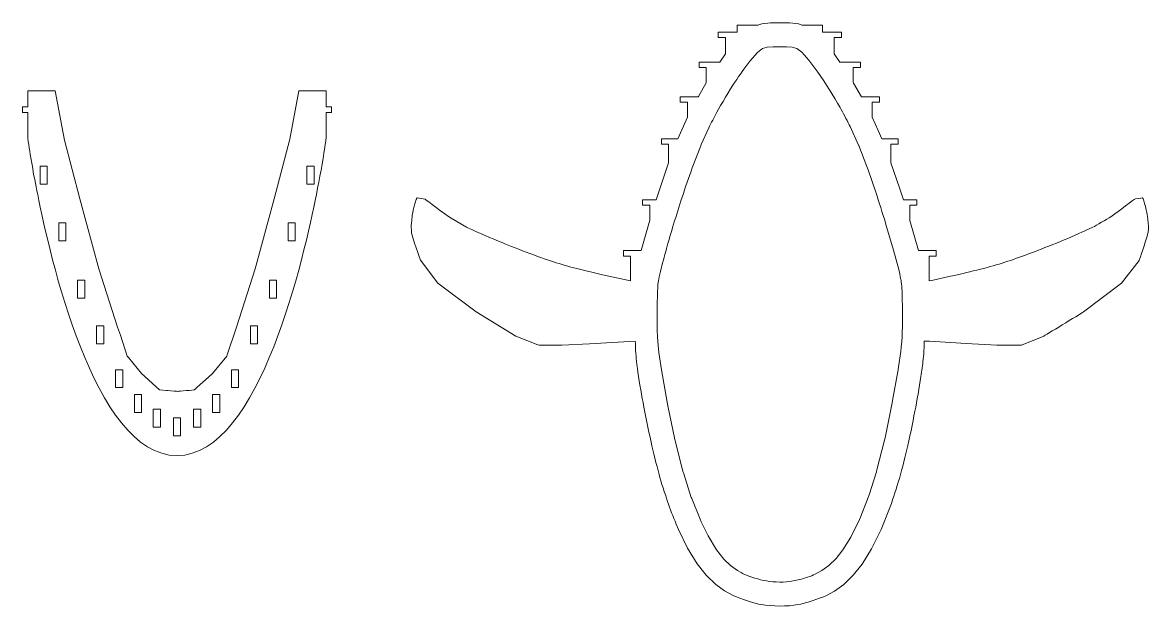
# Model space of a CAD drawing. Header units: millimetres. Extents: x -1642 to 1668, y -582 to 449.
# Drawn here: x -579 to 49, y -582 to -257 of the extents above; entities that cross this region are included whole.
import ezdxf

# ---------------------------------------------------------------- set-up
doc = ezdxf.new("R2010")
doc.units = ezdxf.units.MM
doc.header["$MEASUREMENT"] = 0
doc.layers.add('layer 1', color=7, linetype='Continuous')

msp = doc.modelspace()

# ---------------------------------------------------------------- linework, layer by layer
at = {"layer": 'layer 1', "color": 18, "lineweight": 9}
for points, knots in [([(-202.2916, -298.1565), (-202.2916, -298.1565), (-197.8652, -290.6614), (-197.8652, -290.6614), (-197.8652, -290.6614), (-197.8652, -290.6614), (-197.8652, -282.0325), (-197.8652, -282.0325), (-197.8652, -282.0325), (-197.8652, -282.0325), (-201.8652, -282.0325), (-201.8652, -282.0325), (-201.8652, -282.0325), (-201.8652, -282.0325), (-201.8652, -279.0329), (-201.8652, -279.0329), (-201.8652, -279.0329), (-201.8652, -279.0329), (-190.4088, -279.026), (-190.4088, -279.026), (-190.4088, -279.026), (-190.4088, -279.026), (-187.2497, -274.4746), (-187.2497, -274.4746), (-187.2497, -274.4746), (-187.2497, -274.4746), (-187.2503, -265.326), (-187.2503, -265.326), (-187.2503, -265.326), (-187.2503, -265.326), (-191.2503, -265.326), (-191.2503, -265.326), (-191.2503, -265.326), (-191.2503, -265.326), (-191.2508, -265.3254), (-191.2508, -265.3254), (-191.2508, -265.3254), (-191.2508, -265.3254), (-191.2508, -262.3267), (-191.2508, -262.3267), (-191.2508, -262.3267), (-191.2508, -262.3267), (-180.7176, -262.3257), (-180.7176, -262.3257), (-180.7176, -262.3257), (-180.7176, -262.3257), (-180.7044, -258.4666), (-180.7044, -258.4666), (-180.7044, -258.4666), (-180.7044, -258.4666), (-169.2069, -258.4605), (-169.2069, -258.4605), (-169.2069, -258.4605), (-168.4044, -258.3129), (-167.7006, -257.8222), (-166.886, -257.7279), (-166.886, -257.7279), (-164.5426, -257.4573), (-162.6701, -257.1531), (-160.3431, -257.1324), (-160.3431, -257.1324), (-156.6652, -257.0996), (-150.1955, -257.0275), (-146.4902, -257.8092), (-146.4902, -257.8092), (-145.8718, -257.9912), (-145.0167, -258.4666), (-144.4005, -258.4666), (-144.4005, -258.4666), (-140.9678, -258.4666), (-136.5351, -258.4666), (-133.1024, -258.4666), (-133.1024, -258.4666), (-133.1024, -258.4666), (-133.0897, -262.3254), (-133.0897, -262.3254), (-133.0897, -262.3254), (-133.0897, -262.3254), (-122.5581, -262.3263), (-122.5581, -262.3263), (-122.5581, -262.3263), (-122.5581, -262.3263), (-122.5575, -265.326), (-122.5575, -265.326), (-122.5575, -265.326), (-122.5575, -265.326), (-126.5575, -265.326), (-126.5575, -265.326), (-126.5575, -265.326), (-126.5575, -265.326), (-126.5454, -274.518), (-126.5454, -274.518), (-126.5454, -274.518), (-126.5454, -274.518), (-123.3802, -279.0329), (-123.3802, -279.0329), (-123.3802, -279.0329), (-123.3802, -279.0329), (-111.9419, -279.0331), (-111.9419, -279.0331), (-111.9419, -279.0331), (-111.9419, -279.0331), (-111.942, -282.0325), (-111.942, -282.0325), (-111.942, -282.0325), (-111.942, -282.0325), (-115.942, -282.0325), (-115.942, -282.0325), (-115.942, -282.0325), (-115.942, -283.0723), (-116.0378, -290.2906), (-115.8995, -290.7297), (-115.8995, -290.7297), (-115.8995, -290.7297), (-111.4021, -298.3485), (-111.4021, -298.3485), (-111.4021, -298.3485), (-111.4021, -298.3485), (-101.4059, -298.3485), (-101.4059, -298.3485), (-101.4059, -298.3485), (-101.4059, -298.3485), (-101.406, -301.3485), (-101.406, -301.3485), (-101.406, -301.3485), (-101.406, -301.3485), (-105.406, -301.3485), (-105.406, -301.3485), (-105.406, -301.3485), (-105.406, -301.3485), (-105.406, -309.7321), (-105.406, -309.7321), (-105.406, -309.7321), (-105.406, -309.7321), (-102.0251, -317.155), (-102.0251, -317.155), (-102.0251, -317.155), (-102.0251, -317.155), (-100.0314, -321.8844), (-100.0314, -321.8844), (-100.0314, -321.8844), (-100.0314, -321.8844), (-90.9269, -321.8849), (-90.9269, -321.8849), (-90.9269, -321.8849), (-90.9269, -321.8849), (-90.9269, -324.8844), (-90.9269, -324.8844), (-90.9269, -324.8844), (-90.9269, -324.8844), (-94.9269, -324.8844), (-94.9269, -324.8844), (-94.9269, -324.8844), (-94.9269, -324.8844), (-94.9163, -335.2088), (-94.9163, -335.2088), (-94.9163, -335.2088), (-94.9163, -335.2088), (-90.1256, -349.1604), (-90.1256, -349.1604), (-90.1256, -349.1604), (-90.1256, -349.1604), (-88.0013, -355.8894), (-88.0013, -355.8894), (-88.0013, -355.8894), (-88.0013, -355.8894), (-80.4527, -355.8898), (-80.4527, -355.8898), (-80.4527, -355.8898), (-80.4527, -355.8898), (-80.4527, -358.8898), (-80.4527, -358.8898), (-80.4527, -358.8898), (-80.4527, -358.8898), (-84.4527, -358.8898), (-84.4527, -358.8898), (-84.4527, -358.8898), (-84.4527, -358.8898), (-84.4384, -367.296), (-84.4384, -367.296), (-84.4384, -367.296), (-84.4384, -367.296), (-79.5653, -384.1518), (-79.5653, -384.1518), (-79.5653, -384.1518), (-79.5653, -384.1518), (-69.7074, -384.153), (-69.7074, -384.153), (-69.7074, -384.153), (-69.7074, -384.153), (-69.7075, -387.1518), (-69.7075, -387.1518), (-69.7075, -387.1518), (-69.7075, -387.1518), (-73.7075, -387.1518), (-73.7075, -387.1518), (-73.7075, -387.1518), (-73.7075, -387.1518), (-73.7078, -401.0517), (-73.7078, -401.0517), (-73.7078, -401.0517), (-67.3624, -399.6561), (-61.0017, -398.3218), (-54.6869, -396.7929), (-54.6869, -396.7929), (-49.9562, -395.6476), (-44.1007, -394.3703), (-39.5523, -393.0165), (-39.5523, -393.0165), (-35.29, -391.7478), (-30.7393, -390.5243), (-26.589, -389.0164), (-26.589, -389.0164), (-22.1291, -387.396), (-17.6452, -385.8338), (-13.234, -384.0846), (-13.234, -384.0846), (-7.8983, -381.9688), (-1.5608, -379.601), (3.5847, -377.3184), (3.5847, -377.3184), (3.5847, -377.3184), (17.6072, -371.0953), (17.6072, -371.0953), (17.6072, -371.0953), (19.4544, -370.1538), (25.3846, -366.5854), (27.6542, -365.2715), (27.6542, -365.2715), (28.8441, -364.5826), (38.4009, -357.2259), (40.6237, -355.5899), (40.6237, -355.5899), (40.9479, -355.3513), (44.5692, -354.777), (45.2056, -354.6585), (45.2056, -354.6585), (46.1231, -355.4893), (47.8253, -363.6001), (48.0019, -364.9838), (48.0019, -364.9838), (48.0019, -364.9838), (48.5941, -370.5615), (48.5941, -370.5615), (48.5941, -370.5615), (48.6183, -372.4349), (48.2517, -374.9792), (47.7277, -376.682), (47.7277, -376.682), (47.0828, -378.7778), (43.8114, -388.7425), (43.3613, -389.5738), (43.3613, -389.5738), (43.3613, -389.5738), (33.6404, -402.2474), (33.6404, -402.2474), (33.6404, -402.2474), (33.6404, -402.2474), (12.3566, -418.2907), (12.3566, -418.2907), (12.3566, -418.2907), (10.3609, -419.6442), (-9.7564, -431.741), (-9.7729, -431.7493), (-9.7729, -431.7493), (-9.7729, -431.7493), (-22.1696, -436.7604), (-22.1696, -436.7604), (-22.1696, -436.7604), (-22.999, -436.9277), (-33.6342, -436.9262), (-35.8626, -436.8137), (-35.8626, -436.8137), (-35.8626, -436.8137), (-52.9551, -435.946), (-52.9551, -435.946), (-52.9551, -435.946), (-60.8277, -435.4902), (-68.4539, -434.9022), (-76.381, -434.5241), (-76.381, -434.5241), (-76.4958, -438.9695), (-76.4811, -440.2586), (-76.9651, -444.657), (-76.9651, -444.657), (-77.3347, -448.0156), (-77.6321, -451.0164), (-78.201, -454.3302), (-78.201, -454.3302), (-79.2712, -460.5637), (-80.347, -467.5272), (-81.6011, -473.6482), (-81.6011, -473.6482), (-82.9153, -480.0629), (-84.537, -488.9567), (-86.0941, -495.0369), (-86.0941, -495.0369), (-87.4815, -500.4543), (-89.2433, -508.0792), (-90.8792, -513.1767), (-90.8792, -513.1767), (-92.4645, -518.1164), (-94.1711, -523.9922), (-96.053, -528.7108), (-96.053, -528.7108), (-96.053, -528.7108), (-100.3536, -539.4885), (-100.3536, -539.4885), (-100.3536, -539.4885), (-100.3536, -539.4885), (-105.6944, -550.3304), (-105.6944, -550.3304), (-105.6944, -550.3304), (-105.6944, -550.3304), (-110.9721, -558.7847), (-110.9721, -558.7847), (-110.9721, -558.7847), (-110.9721, -558.7847), (-115.9973, -565.0591), (-115.9973, -565.0591), (-115.9973, -565.0591), (-115.9973, -565.0591), (-121.2232, -570.127), (-121.2232, -570.127), (-121.2232, -570.127), (-121.2232, -570.127), (-126.3249, -573.8657), (-126.3249, -573.8657), (-126.3249, -573.8657), (-126.3249, -573.8657), (-131.3107, -576.5111), (-131.3107, -576.5111), (-131.3107, -576.5111), (-134.8644, -578.1442), (-142.8868, -580.7164), (-146.7974, -581.4095), (-146.7974, -581.4095), (-152.53, -582.4255), (-161.3412, -582.4166), (-167.0791, -581.3946), (-167.0791, -581.3946), (-171.0282, -580.6912), (-178.9113, -578.1649), (-182.6069, -576.4525), (-182.6069, -576.4525), (-182.6069, -576.4525), (-187.65, -573.755), (-187.65, -573.755), (-187.65, -573.755), (-187.65, -573.755), (-192.6357, -570.089), (-192.6357, -570.089), (-192.6357, -570.089), (-192.6357, -570.089), (-197.8696, -564.9846), (-197.8696, -564.9846), (-197.8696, -564.9846), (-197.8696, -564.9846), (-202.9174, -558.6819), (-202.9174, -558.6819), (-202.9174, -558.6819), (-202.9174, -558.6819), (-208.2854, -549.9802), (-208.2854, -549.9802), (-208.2854, -549.9802), (-208.2854, -549.9802), (-213.4379, -539.525), (-213.4379, -539.525), (-213.4379, -539.525), (-213.4379, -539.525), (-214.6493, -536.4919), (-214.6493, -536.4919), (-214.6493, -536.4919), (-216.3219, -532.3022), (-218.1152, -528.1532), (-219.4961, -523.8572), (-219.4961, -523.8572), (-220.9983, -519.184), (-222.9814, -513.498), (-224.1702, -508.8644), (-224.1702, -508.8644), (-225.5941, -503.3146), (-227.5675, -496.2566), (-228.6876, -490.8098), (-228.6876, -490.8098), (-230.1427, -483.7339), (-231.9313, -475.7047), (-233.1381, -468.6871), (-233.1381, -468.6871), (-234.1189, -462.9836), (-235.6265, -455.2999), (-236.259, -449.7684), (-236.259, -449.7684), (-236.9933, -443.3464), (-237.2579, -442.1528), (-237.3998, -435.6384), (-237.3998, -435.6384), (-237.3998, -435.6384), (-237.4263, -434.5241), (-237.4263, -434.5241), (-237.4263, -434.5241), (-246.0141, -434.9687), (-254.5223, -435.6236), (-262.9847, -436.0547), (-262.9847, -436.0547), (-262.9847, -436.0547), (-278.3024, -436.8321), (-278.3024, -436.8321), (-278.3024, -436.8321), (-279.1914, -436.8768), (-291.238, -436.9488), (-291.805, -436.7186), (-291.805, -436.7186), (-291.805, -436.7186), (-303.975, -431.7779), (-303.975, -431.7779), (-303.975, -431.7779), (-303.975, -431.7779), (-326.2381, -418.2347), (-326.2381, -418.2347), (-326.2381, -418.2347), (-326.2381, -418.2347), (-347.4603, -402.2308), (-347.4603, -402.2308), (-347.4603, -402.2308), (-347.4603, -402.2308), (-357.2071, -389.5039), (-357.2071, -389.5039), (-357.2071, -389.5039), (-357.2078, -389.5027), (-361.9708, -376.1741), (-362.1192, -374.313), (-362.1192, -374.313), (-362.3566, -371.3356), (-362.519, -371.4116), (-362.1881, -368.6182), (-362.1881, -368.6182), (-361.838, -365.6624), (-361.7192, -363.5927), (-360.9965, -360.7767), (-360.9965, -360.7767), (-360.7121, -359.6686), (-359.6534, -355.2307), (-359.0129, -354.6586), (-359.0129, -354.6586), (-359.0129, -354.6586), (-354.5568, -355.5013), (-354.5568, -355.5013), (-354.5568, -355.5013), (-354.1555, -355.6784), (-343.3973, -364.1486), (-340.0296, -366.1021), (-340.0296, -366.1021), (-340.0296, -366.1021), (-331.4701, -371.0678), (-331.4701, -371.0678), (-331.4701, -371.0678), (-329.7463, -371.9474), (-317.8779, -377.1615), (-315.3868, -378.2083), (-315.3868, -378.2083), (-315.3868, -378.2083), (-313.2477, -379.0576), (-313.2477, -379.0576), (-313.2477, -379.0576), (-305.6339, -382.079), (-290.9519, -388.0393), (-283.1228, -390.375), (-283.1228, -390.375), (-278.8857, -391.6391), (-274.3709, -393.099), (-270.111, -394.131), (-270.111, -394.131), (-270.111, -394.131), (-255.7374, -397.6122), (-255.7374, -397.6122), (-255.7374, -397.6122), (-255.7374, -397.6122), (-240.0997, -401.0516), (-240.0997, -401.0516), (-240.0997, -401.0516), (-240.0997, -401.0516), (-240.1025, -387.1518), (-240.1025, -387.1518), (-240.1025, -387.1518), (-240.1025, -387.1518), (-244.1025, -387.1518), (-244.1025, -387.1518), (-244.1025, -387.1518), (-244.1025, -387.1518), (-244.1025, -384.1526), (-244.1025, -384.1526), (-244.1025, -384.1526), (-244.1025, -384.1526), (-234.2322, -384.1518), (-234.2322, -384.1518), (-234.2322, -384.1518), (-234.2322, -384.1518), (-229.3545, -367.2201), (-229.3545, -367.2201), (-229.3545, -367.2201), (-229.3545, -367.2201), (-229.3545, -358.8902), (-229.3545, -358.8902), (-229.3545, -358.8902), (-229.3545, -358.8902), (-233.3545, -358.8902), (-233.3545, -358.8902), (-233.3545, -358.8902), (-233.3545, -358.8902), (-233.3556, -355.8902), (-233.3556, -355.8902), (-233.3556, -355.8902), (-233.3556, -355.8902), (-225.806, -355.8894), (-225.806, -355.8894), (-225.806, -355.8894), (-225.806, -355.8894), (-221.9312, -344.063), (-221.9312, -344.063), (-221.9312, -344.063), (-221.9312, -344.063), (-218.8803, -335.16), (-218.8803, -335.16), (-218.8803, -335.16), (-218.8803, -335.16), (-218.8803, -324.8844), (-218.8803, -324.8844), (-218.8803, -324.8844), (-218.8803, -324.8844), (-222.8803, -324.8844), (-222.8803, -324.8844), (-222.8803, -324.8844), (-222.8803, -324.8844), (-222.881, -321.8872), (-222.881, -321.8872), (-222.881, -321.8872), (-222.881, -321.8872), (-213.7758, -321.8843), (-213.7758, -321.8843), (-213.7758, -321.8843), (-213.7758, -321.8843), (-208.4012, -309.7098), (-208.4012, -309.7098), (-208.4012, -309.7098), (-208.4012, -309.7098), (-208.4015, -301.3485), (-208.4015, -301.3485), (-208.4015, -301.3485), (-208.4015, -301.3485), (-212.4015, -301.3485), (-212.4015, -301.3485), (-212.4015, -301.3485), (-212.4015, -301.3485), (-212.4016, -298.3497), (-212.4016, -298.3497), (-212.4016, -298.3497), (-212.4016, -298.3497), (-202.4109, -298.3485), (-202.4109, -298.3485), (-202.4109, -298.3485), (-202.4109, -298.3485), (-202.2916, -298.1565), (-202.2916, -298.1565)], [0, 0, 0, 0, 0.00704225, 0.00704225, 0.00704225, 0.00704225, 0.01408451, 0.01408451, 0.01408451, 0.01408451, 0.02112676, 0.02112676, 0.02112676, 0.02112676, 0.02816901, 0.02816901, 0.02816901, 0.02816901, 0.03521127, 0.03521127, 0.03521127, 0.03521127, 0.04225352, 0.04225352, 0.04225352, 0.04225352, 0.04929577, 0.04929577, 0.04929577, 0.04929577, 0.05633803, 0.05633803, 0.05633803, 0.05633803, 0.06338028, 0.06338028, 0.06338028, 0.06338028, 0.07042254, 0.07042254, 0.07042254, 0.07042254, 0.07746479, 0.07746479, 0.07746479, 0.07746479, 0.08450704, 0.08450704, 0.08450704, 0.08450704, 0.0915493, 0.0915493, 0.0915493, 0.0915493, 0.09859155, 0.09859155, 0.09859155, 0.09859155, 0.1056338, 0.1056338, 0.1056338, 0.1056338, 0.11267606, 0.11267606, 0.11267606, 0.11267606, 0.11971831, 0.11971831, 0.11971831, 0.11971831, 0.12676056, 0.12676056, 0.12676056, 0.12676056, 0.13380282, 0.13380282, 0.13380282, 0.13380282, 0.14084507, 0.14084507, 0.14084507, 0.14084507, 0.14788732, 0.14788732, 0.14788732, 0.14788732, 0.15492958, 0.15492958, 0.15492958, 0.15492958, 0.16197183, 0.16197183, 0.16197183, 0.16197183, 0.16901408, 0.16901408, 0.16901408, 0.16901408, 0.17605634, 0.17605634, 0.17605634, 0.17605634, 0.18309859, 0.18309859, 0.18309859, 0.18309859, 0.19014085, 0.19014085, 0.19014085, 0.19014085, 0.1971831, 0.1971831, 0.1971831, 0.1971831, 0.20422535, 0.20422535, 0.20422535, 0.20422535, 0.21126761, 0.21126761, 0.21126761, 0.21126761, 0.21830986, 0.21830986, 0.21830986, 0.21830986, 0.22535211, 0.22535211, 0.22535211, 0.22535211, 0.23239437, 0.23239437, 0.23239437, 0.23239437, 0.23943662, 0.23943662, 0.23943662, 0.23943662, 0.24647887, 0.24647887, 0.24647887, 0.24647887, 0.25352113, 0.25352113, 0.25352113, 0.25352113, 0.26056338, 0.26056338, 0.26056338, 0.26056338, 0.26760563, 0.26760563, 0.26760563, 0.26760563, 0.27464789, 0.27464789, 0.27464789, 0.27464789, 0.28169014, 0.28169014, 0.28169014, 0.28169014, 0.28873239, 0.28873239, 0.28873239, 0.28873239, 0.29577465, 0.29577465, 0.29577465, 0.29577465, 0.3028169, 0.3028169, 0.3028169, 0.3028169, 0.30985915, 0.30985915, 0.30985915, 0.30985915, 0.31690141, 0.31690141, 0.31690141, 0.31690141, 0.32394366, 0.32394366, 0.32394366, 0.32394366, 0.33098592, 0.33098592, 0.33098592, 0.33098592, 0.33802817, 0.33802817, 0.33802817, 0.33802817, 0.34507042, 0.34507042, 0.34507042, 0.34507042, 0.35211268, 0.35211268, 0.35211268, 0.35211268, 0.35915493, 0.35915493, 0.35915493, 0.35915493, 0.36619718, 0.36619718, 0.36619718, 0.36619718, 0.37323944, 0.37323944, 0.37323944, 0.37323944, 0.38028169, 0.38028169, 0.38028169, 0.38028169, 0.38732394, 0.38732394, 0.38732394, 0.38732394, 0.3943662, 0.3943662, 0.3943662, 0.3943662, 0.40140845, 0.40140845, 0.40140845, 0.40140845, 0.4084507, 0.4084507, 0.4084507, 0.4084507, 0.41549296, 0.41549296, 0.41549296, 0.41549296, 0.42253521, 0.42253521, 0.42253521, 0.42253521, 0.42957746, 0.42957746, 0.42957746, 0.42957746, 0.43661972, 0.43661972, 0.43661972, 0.43661972, 0.44366197, 0.44366197, 0.44366197, 0.44366197, 0.45070423, 0.45070423, 0.45070423, 0.45070423, 0.45774648, 0.45774648, 0.45774648, 0.45774648, 0.46478873, 0.46478873, 0.46478873, 0.46478873, 0.47183099, 0.47183099, 0.47183099, 0.47183099, 0.47887324, 0.47887324, 0.47887324, 0.47887324, 0.48591549, 0.48591549, 0.48591549, 0.48591549, 0.49295775, 0.49295775, 0.49295775, 0.49295775, 0.5, 0.5, 0.5, 0.5, 0.50704225, 0.50704225, 0.50704225, 0.50704225, 0.51408451, 0.51408451, 0.51408451, 0.51408451, 0.52112676, 0.52112676, 0.52112676, 0.52112676, 0.52816901, 0.52816901, 0.52816901, 0.52816901, 0.53521127, 0.53521127, 0.53521127, 0.53521127, 0.54225352, 0.54225352, 0.54225352, 0.54225352, 0.54929577, 0.54929577, 0.54929577, 0.54929577, 0.55633803, 0.55633803, 0.55633803, 0.55633803, 0.56338028, 0.56338028, 0.56338028, 0.56338028, 0.57042254, 0.57042254, 0.57042254, 0.57042254, 0.57746479, 0.57746479, 0.57746479, 0.57746479, 0.58450704, 0.58450704, 0.58450704, 0.58450704, 0.5915493, 0.5915493, 0.5915493, 0.5915493, 0.59859155, 0.59859155, 0.59859155, 0.59859155, 0.6056338, 0.6056338, 0.6056338, 0.6056338, 0.61267606, 0.61267606, 0.61267606, 0.61267606, 0.61971831, 0.61971831, 0.61971831, 0.61971831, 0.62676056, 0.62676056, 0.62676056, 0.62676056, 0.63380282, 0.63380282, 0.63380282, 0.63380282, 0.64084507, 0.64084507, 0.64084507, 0.64084507, 0.64788732, 0.64788732, 0.64788732, 0.64788732, 0.65492958, 0.65492958, 0.65492958, 0.65492958, 0.66197183, 0.66197183, 0.66197183, 0.66197183, 0.66901408, 0.66901408, 0.66901408, 0.66901408, 0.67605634, 0.67605634, 0.67605634, 0.67605634, 0.68309859, 0.68309859, 0.68309859, 0.68309859, 0.69014085, 0.69014085, 0.69014085, 0.69014085, 0.6971831, 0.6971831, 0.6971831, 0.6971831, 0.70422535, 0.70422535, 0.70422535, 0.70422535, 0.71126761, 0.71126761, 0.71126761, 0.71126761, 0.71830986, 0.71830986, 0.71830986, 0.71830986, 0.72535211, 0.72535211, 0.72535211, 0.72535211, 0.73239437, 0.73239437, 0.73239437, 0.73239437, 0.73943662, 0.73943662, 0.73943662, 0.73943662, 0.74647887, 0.74647887, 0.74647887, 0.74647887, 0.75352113, 0.75352113, 0.75352113, 0.75352113, 0.76056338, 0.76056338, 0.76056338, 0.76056338, 0.76760563, 0.76760563, 0.76760563, 0.76760563, 0.77464789, 0.77464789, 0.77464789, 0.77464789, 0.78169014, 0.78169014, 0.78169014, 0.78169014, 0.78873239, 0.78873239, 0.78873239, 0.78873239, 0.79577465, 0.79577465, 0.79577465, 0.79577465, 0.8028169, 0.8028169, 0.8028169, 0.8028169, 0.80985915, 0.80985915, 0.80985915, 0.80985915, 0.81690141, 0.81690141, 0.81690141, 0.81690141, 0.82394366, 0.82394366, 0.82394366, 0.82394366, 0.83098592, 0.83098592, 0.83098592, 0.83098592, 0.83802817, 0.83802817, 0.83802817, 0.83802817, 0.84507042, 0.84507042, 0.84507042, 0.84507042, 0.85211268, 0.85211268, 0.85211268, 0.85211268, 0.85915493, 0.85915493, 0.85915493, 0.85915493, 0.86619718, 0.86619718, 0.86619718, 0.86619718, 0.87323944, 0.87323944, 0.87323944, 0.87323944, 0.88028169, 0.88028169, 0.88028169, 0.88028169, 0.88732394, 0.88732394, 0.88732394, 0.88732394, 0.8943662, 0.8943662, 0.8943662, 0.8943662, 0.90140845, 0.90140845, 0.90140845, 0.90140845, 0.9084507, 0.9084507, 0.9084507, 0.9084507, 0.91549296, 0.91549296, 0.91549296, 0.91549296, 0.92253521, 0.92253521, 0.92253521, 0.92253521, 0.92957746, 0.92957746, 0.92957746, 0.92957746, 0.93661972, 0.93661972, 0.93661972, 0.93661972, 0.94366197, 0.94366197, 0.94366197, 0.94366197, 0.95070423, 0.95070423, 0.95070423, 0.95070423, 0.95774648, 0.95774648, 0.95774648, 0.95774648, 0.96478873, 0.96478873, 0.96478873, 0.96478873, 0.97183099, 0.97183099, 0.97183099, 0.97183099, 0.97887324, 0.97887324, 0.97887324, 0.97887324, 0.98591549, 0.98591549, 0.98591549, 0.98591549, 1, 1, 1, 1]), ([(-88.9249, -404.0601), (-89.3855, -399.7479), (-89.0822, -401.5899), (-90.0769, -397.0824), (-90.0769, -397.0824), (-90.0769, -397.0824), (-90.6288, -394.6319), (-90.6288, -394.6319), (-90.6288, -394.6319), (-90.6288, -394.6319), (-93.5207, -383.8539), (-93.5207, -383.8539), (-93.5207, -383.8539), (-93.5207, -383.8539), (-97.7028, -369.5296), (-97.7028, -369.5296), (-97.7028, -369.5296), (-97.7028, -369.5296), (-97.9506, -368.7356), (-97.9506, -368.7356), (-97.9506, -368.7356), (-99.6962, -363.1707), (-101.5278, -357.0973), (-103.3979, -351.6202), (-103.3979, -351.6202), (-103.3979, -351.6202), (-107.659, -339.1925), (-107.659, -339.1925), (-107.659, -339.1925), (-107.659, -339.1925), (-108.3481, -337.2928), (-108.3481, -337.2928), (-108.3481, -337.2928), (-108.3481, -337.2928), (-112.928, -325.5185), (-112.928, -325.5185), (-112.928, -325.5185), (-112.928, -325.5185), (-113.01, -325.3208), (-113.01, -325.3208), (-113.01, -325.3208), (-113.01, -325.3208), (-117.679, -314.9597), (-117.679, -314.9597), (-117.679, -314.9597), (-117.679, -314.9597), (-118.1619, -314.0208), (-118.1619, -314.0208), (-118.1619, -314.0208), (-119.7417, -310.9875), (-121.5917, -307.3609), (-123.3003, -304.4328), (-123.3003, -304.4328), (-127.2269, -297.7037), (-131.2097, -291.1114), (-135.6434, -284.7009), (-135.6434, -284.7009), (-135.6434, -284.7009), (-140.6368, -278.0034), (-140.6368, -278.0034), (-140.6368, -278.0034), (-140.6368, -278.0034), (-144.5868, -273.5813), (-144.5868, -273.5813), (-144.5868, -273.5813), (-144.5868, -273.5813), (-147.3474, -271.5059), (-147.3474, -271.5059), (-147.3474, -271.5059), (-147.3474, -271.5059), (-150.0444, -270.7535), (-150.0444, -270.7535), (-150.0444, -270.7535), (-150.0444, -270.7535), (-153.2253, -270.4992), (-153.2253, -270.4992), (-153.2253, -270.4992), (-153.2253, -270.4992), (-160.5711, -270.4985), (-160.5711, -270.4985), (-160.5711, -270.4985), (-160.5711, -270.4985), (-163.8908, -270.7648), (-163.8908, -270.7648), (-163.8908, -270.7648), (-163.8908, -270.7648), (-166.4964, -271.522), (-166.4964, -271.522), (-166.4964, -271.522), (-166.4964, -271.522), (-169.3541, -273.7154), (-169.3541, -273.7154), (-169.3541, -273.7154), (-169.3541, -273.7154), (-173.5662, -278.526), (-173.5662, -278.526), (-173.5662, -278.526), (-176.8572, -282.7975), (-179.0133, -285.7917), (-181.9533, -290.3313), (-181.9533, -290.3313), (-184.473, -294.222), (-189.8855, -303.1086), (-191.9694, -307.0505), (-191.9694, -307.0505), (-193.3091, -309.5845), (-195.343, -313.2415), (-196.4758, -315.7312), (-196.4758, -315.7312), (-196.4758, -315.7312), (-200.6618, -325.0205), (-200.6618, -325.0205), (-200.6618, -325.0205), (-200.6618, -325.0205), (-200.989, -325.8008), (-200.989, -325.8008), (-200.989, -325.8008), (-200.989, -325.8008), (-205.7355, -338.0033), (-205.7355, -338.0033), (-205.7355, -338.0033), (-205.7355, -338.0033), (-206.354, -339.7929), (-206.354, -339.7929), (-206.354, -339.7929), (-208.2639, -345.3408), (-210.2205, -350.8752), (-211.9896, -356.4699), (-211.9896, -356.4699), (-213.5271, -361.3322), (-215.1995, -366.4366), (-216.6234, -371.3071), (-216.6234, -371.3071), (-217.8818, -375.6113), (-219.3478, -380.3829), (-220.5018, -384.6565), (-220.5018, -384.6565), (-221.6375, -388.8624), (-222.8347, -393.0551), (-223.7801, -397.3083), (-223.7801, -397.3083), (-224.7343, -401.6011), (-224.8084, -401.9134), (-225.039, -406.7966), (-225.039, -406.7966), (-225.3497, -413.3773), (-225.4767, -428.4063), (-224.8939, -434.7734), (-224.8939, -434.7734), (-224.8939, -434.7734), (-224.2705, -440.8514), (-224.2705, -440.8514), (-224.2705, -440.8514), (-224.2705, -440.8514), (-222.8168, -450.5559), (-222.8168, -450.5559), (-222.8168, -450.5559), (-222.8168, -450.5559), (-219.6278, -468.5124), (-219.6278, -468.5124), (-219.6278, -468.5124), (-219.6278, -468.5124), (-219.218, -470.5668), (-219.218, -470.5668), (-219.218, -470.5668), (-219.218, -470.5668), (-215.3626, -489.4674), (-215.3626, -489.4674), (-215.3626, -489.4674), (-215.3626, -489.4674), (-215.2142, -490.083), (-215.2142, -490.083), (-215.2142, -490.083), (-215.2142, -490.083), (-210.8971, -506.9864), (-210.8971, -506.9864), (-210.8971, -506.9864), (-210.8971, -506.9864), (-210.3864, -508.6033), (-210.3864, -508.6033), (-210.3864, -508.6033), (-210.3864, -508.6033), (-206.2121, -521.6497), (-206.2121, -521.6497), (-206.2121, -521.6497), (-206.2121, -521.6497), (-205.9656, -522.2779), (-205.9656, -522.2779), (-205.9656, -522.2779), (-205.9656, -522.2779), (-201.3484, -533.8453), (-201.3484, -533.8453), (-201.3484, -533.8453), (-201.3484, -533.8453), (-200.7013, -535.1849), (-200.7013, -535.1849), (-200.7013, -535.1849), (-200.7013, -535.1849), (-196.825, -543.0758), (-196.825, -543.0758), (-196.825, -543.0758), (-196.825, -543.0758), (-192.1554, -550.7911), (-192.1554, -550.7911), (-192.1554, -550.7911), (-192.1554, -550.7911), (-188.0062, -556.0114), (-188.0062, -556.0114), (-188.0062, -556.0114), (-188.0062, -556.0114), (-184.4243, -559.547), (-184.4243, -559.547), (-184.4243, -559.547), (-184.4243, -559.547), (-180.4954, -562.4368), (-180.4954, -562.4368), (-180.4954, -562.4368), (-180.4954, -562.4368), (-178.5112, -563.4864), (-178.5112, -563.4864), (-178.5112, -563.4864), (-176.4293, -564.5876), (-176.3807, -564.6561), (-174.2195, -565.4523), (-174.2195, -565.4523), (-169.5332, -567.1788), (-165.8082, -568.1972), (-160.7219, -568.6578), (-160.7219, -568.6578), (-155.7039, -569.1122), (-150.681, -568.6416), (-145.7938, -567.4382), (-145.7938, -567.4382), (-143.6253, -566.9042), (-139.1102, -565.3923), (-137.2168, -564.501), (-137.2168, -564.501), (-137.2168, -564.501), (-133.375, -562.4702), (-133.375, -562.4702), (-133.375, -562.4702), (-133.375, -562.4702), (-129.508, -559.6705), (-129.508, -559.6705), (-129.508, -559.6705), (-129.508, -559.6705), (-125.4631, -555.6084), (-125.4631, -555.6084), (-125.4631, -555.6084), (-125.4631, -555.6084), (-121.7186, -550.8835), (-121.7186, -550.8835), (-121.7186, -550.8835), (-121.7186, -550.8835), (-117.3752, -543.8453), (-117.3752, -543.8453), (-117.3752, -543.8453), (-117.3752, -543.8453), (-112.3728, -533.6298), (-112.3728, -533.6298), (-112.3728, -533.6298), (-112.3728, -533.6298), (-107.6319, -521.7526), (-107.6319, -521.7526), (-107.6319, -521.7526), (-107.6319, -521.7526), (-107.1191, -520.162), (-107.1191, -520.162), (-107.1191, -520.162), (-107.1191, -520.162), (-103.0236, -507.3619), (-103.0236, -507.3619), (-103.0236, -507.3619), (-103.0236, -507.3619), (-102.7192, -506.2387), (-102.7192, -506.2387), (-102.7192, -506.2387), (-102.7192, -506.2387), (-98.5146, -489.7762), (-98.5146, -489.7762), (-98.5146, -489.7762), (-98.5146, -489.7762), (-98.2273, -488.4022), (-98.2273, -488.4022), (-98.2273, -488.4022), (-98.2273, -488.4022), (-94.2649, -468.9765), (-94.2649, -468.9765), (-94.2649, -468.9765), (-94.2649, -468.9765), (-94.0121, -467.5702), (-94.0121, -467.5702), (-94.0121, -467.5702), (-94.0121, -467.5702), (-90.9812, -450.5037), (-90.9812, -450.5037), (-90.9812, -450.5037), (-90.9812, -450.5037), (-90.75, -448.962), (-90.75, -448.962), (-90.75, -448.962), (-90.75, -448.962), (-89.458, -440.3257), (-89.458, -440.3257), (-89.458, -440.3257), (-88.5982, -433.4332), (-88.458, -425.2676), (-88.5235, -418.3403), (-88.5235, -418.3403), (-88.5235, -418.3403), (-88.6992, -407.9795), (-88.6992, -407.9795), (-88.6992, -407.9795), (-88.6992, -407.9795), (-88.9249, -404.0601), (-88.9249, -404.0601)], [0, 0, 0, 0, 0.0125, 0.0125, 0.0125, 0.0125, 0.025, 0.025, 0.025, 0.025, 0.0375, 0.0375, 0.0375, 0.0375, 0.05, 0.05, 0.05, 0.05, 0.0625, 0.0625, 0.0625, 0.0625, 0.075, 0.075, 0.075, 0.075, 0.0875, 0.0875, 0.0875, 0.0875, 0.1, 0.1, 0.1, 0.1, 0.1125, 0.1125, 0.1125, 0.1125, 0.125, 0.125, 0.125, 0.125, 0.1375, 0.1375, 0.1375, 0.1375, 0.15, 0.15, 0.15, 0.15, 0.1625, 0.1625, 0.1625, 0.1625, 0.175, 0.175, 0.175, 0.175, 0.1875, 0.1875, 0.1875, 0.1875, 0.2, 0.2, 0.2, 0.2, 0.2125, 0.2125, 0.2125, 0.2125, 0.225, 0.225, 0.225, 0.225, 0.2375, 0.2375, 0.2375, 0.2375, 0.25, 0.25, 0.25, 0.25, 0.2625, 0.2625, 0.2625, 0.2625, 0.275, 0.275, 0.275, 0.275, 0.2875, 0.2875, 0.2875, 0.2875, 0.3, 0.3, 0.3, 0.3, 0.3125, 0.3125, 0.3125, 0.3125, 0.325, 0.325, 0.325, 0.325, 0.3375, 0.3375, 0.3375, 0.3375, 0.35, 0.35, 0.35, 0.35, 0.3625, 0.3625, 0.3625, 0.3625, 0.375, 0.375, 0.375, 0.375, 0.3875, 0.3875, 0.3875, 0.3875, 0.4, 0.4, 0.4, 0.4, 0.4125, 0.4125, 0.4125, 0.4125, 0.425, 0.425, 0.425, 0.425, 0.4375, 0.4375, 0.4375, 0.4375, 0.45, 0.45, 0.45, 0.45, 0.4625, 0.4625, 0.4625, 0.4625, 0.475, 0.475, 0.475, 0.475, 0.4875, 0.4875, 0.4875, 0.4875, 0.5, 0.5, 0.5, 0.5, 0.5125, 0.5125, 0.5125, 0.5125, 0.525, 0.525, 0.525, 0.525, 0.5375, 0.5375, 0.5375, 0.5375, 0.55, 0.55, 0.55, 0.55, 0.5625, 0.5625, 0.5625, 0.5625, 0.575, 0.575, 0.575, 0.575, 0.5875, 0.5875, 0.5875, 0.5875, 0.6, 0.6, 0.6, 0.6, 0.6125, 0.6125, 0.6125, 0.6125, 0.625, 0.625, 0.625, 0.625, 0.6375, 0.6375, 0.6375, 0.6375, 0.65, 0.65, 0.65, 0.65, 0.6625, 0.6625, 0.6625, 0.6625, 0.675, 0.675, 0.675, 0.675, 0.6875, 0.6875, 0.6875, 0.6875, 0.7, 0.7, 0.7, 0.7, 0.7125, 0.7125, 0.7125, 0.7125, 0.725, 0.725, 0.725, 0.725, 0.7375, 0.7375, 0.7375, 0.7375, 0.75, 0.75, 0.75, 0.75, 0.7625, 0.7625, 0.7625, 0.7625, 0.775, 0.775, 0.775, 0.775, 0.7875, 0.7875, 0.7875, 0.7875, 0.8, 0.8, 0.8, 0.8, 0.8125, 0.8125, 0.8125, 0.8125, 0.825, 0.825, 0.825, 0.825, 0.8375, 0.8375, 0.8375, 0.8375, 0.85, 0.85, 0.85, 0.85, 0.8625, 0.8625, 0.8625, 0.8625, 0.875, 0.875, 0.875, 0.875, 0.8875, 0.8875, 0.8875, 0.8875, 0.9, 0.9, 0.9, 0.9, 0.9125, 0.9125, 0.9125, 0.9125, 0.925, 0.925, 0.925, 0.925, 0.9375, 0.9375, 0.9375, 0.9375, 0.95, 0.95, 0.95, 0.95, 0.9625, 0.9625, 0.9625, 0.9625, 0.975, 0.975, 0.975, 0.975, 1, 1, 1, 1]), ([(-406.7299, -304.0818), (-406.7299, -304.0818), (-409.755, -304.0815), (-409.755, -304.0815), (-409.755, -304.0815), (-409.755, -304.0815), (-409.7681, -295.081), (-409.7681, -295.081), (-409.7681, -295.081), (-409.7681, -295.081), (-424.9265, -295.0765), (-424.9265, -295.0765), (-424.9265, -295.0765), (-424.9265, -295.0765), (-429.9283, -322.0454), (-429.9283, -322.0454), (-429.9283, -322.0454), (-429.9283, -322.0454), (-438.6828, -355.2849), (-438.6828, -355.2849), (-438.6828, -355.2849), (-438.6828, -355.2849), (-449.3613, -394.1939), (-449.3613, -394.1939), (-449.3613, -394.1939), (-449.3613, -394.1939), (-459.7348, -426.7382), (-459.7348, -426.7382), (-459.7348, -426.7382), (-459.7348, -426.7382), (-464.8868, -442.1553), (-464.8868, -442.1553), (-464.8868, -442.1553), (-464.8868, -442.1553), (-465.1908, -442.9778), (-465.1908, -442.9778), (-465.1908, -442.9778), (-465.1908, -442.9778), (-473.1221, -452.5573), (-473.1221, -452.5573), (-473.1221, -452.5573), (-473.1221, -452.5573), (-475.3227, -454.5659), (-475.3227, -454.5659), (-475.3227, -454.5659), (-475.3227, -454.5659), (-475.323, -454.5659), (-475.323, -454.5659), (-475.323, -454.5659), (-475.323, -454.5659), (-481.6082, -460.3019), (-481.6082, -460.3019), (-481.6082, -460.3019), (-481.6082, -460.3019), (-483.2075, -461.7415), (-483.2075, -461.7415), (-483.2075, -461.7415), (-483.2075, -461.7415), (-492.3039, -462.524), (-492.571, -462.5505), (-492.571, -462.5505), (-492.8381, -462.577), (-493.4251, -462.5115), (-493.6329, -462.5115), (-493.6329, -462.5115), (-493.8407, -462.5115), (-498.9318, -462.0534), (-498.9318, -462.0534), (-498.9318, -462.0534), (-498.9318, -462.0534), (-502.5837, -461.7252), (-502.5837, -461.7252), (-502.5837, -461.7252), (-502.5837, -461.7252), (-512.6295, -452.5573), (-512.6295, -452.5573), (-512.6295, -452.5573), (-512.6295, -452.5573), (-519.9824, -443.6762), (-519.9824, -443.6762), (-519.9824, -443.6762), (-519.9824, -443.6762), (-520.6244, -442.8739), (-520.6244, -442.8739), (-520.6244, -442.8739), (-520.6244, -442.8739), (-524.4959, -431.2891), (-524.4959, -431.2891), (-524.4959, -431.2891), (-524.4959, -431.2891), (-526.0166, -426.7382), (-526.0166, -426.7382), (-526.0166, -426.7382), (-526.0166, -426.7382), (-536.39, -394.1939), (-536.39, -394.1939), (-536.39, -394.1939), (-536.39, -394.1939), (-547.0687, -355.2849), (-547.0687, -355.2849), (-547.0687, -355.2849), (-547.0687, -355.2849), (-555.6855, -322.5681), (-555.6855, -322.5681), (-555.6855, -322.5681), (-555.6855, -322.5681), (-556.433, -318.7572), (-556.433, -318.7572), (-556.433, -318.7572), (-556.433, -318.7572), (-560.8248, -295.0766), (-560.8248, -295.0766), (-560.8248, -295.0766), (-560.8248, -295.0766), (-575.9833, -295.081), (-575.9833, -295.081), (-575.9833, -295.081), (-575.9833, -295.081), (-575.9964, -304.0816), (-575.9964, -304.0816), (-575.9964, -304.0816), (-575.9964, -304.0816), (-579.0215, -304.0818), (-579.0215, -304.0818), (-579.0215, -304.0818), (-579.0215, -304.0818), (-579.0215, -307.0818), (-579.0215, -307.0818), (-579.0215, -307.0818), (-579.0215, -307.0818), (-576.0008, -307.0818), (-576.0008, -307.0818), (-576.0008, -307.0818), (-576.0008, -307.0818), (-576.0214, -321.4044), (-576.0214, -321.4044), (-576.0214, -321.4044), (-576.0214, -321.4044), (-576.0078, -321.4828), (-576.0078, -321.4828), (-576.0078, -321.4828), (-576.019, -321.4873), (-576.0306, -321.4872), (-576.0418, -321.4919), (-576.0418, -321.4919), (-574.7535, -330.7279), (-572.9216, -341.4257), (-570.5726, -352.8845), (-570.5726, -352.8845), (-564.0293, -385.2452), (-539.5795, -498.3441), (-492.8949, -498.3441), (-492.8949, -498.3441), (-446.2103, -498.3441), (-421.7605, -385.2451), (-415.2172, -352.8845), (-415.2172, -352.8845), (-413.3002, -343.5332), (-411.7276, -334.6887), (-410.5138, -326.7318), (-410.5138, -326.7318), (-410.5138, -326.7318), (-410.4606, -326.4957), (-410.4606, -326.4957), (-410.4606, -326.4957), (-410.4606, -326.4957), (-410.2488, -324.9704), (-410.2488, -324.9704), (-410.2488, -324.9704), (-410.0741, -323.7927), (-409.9077, -322.6356), (-409.7493, -321.5008), (-409.7493, -321.5008), (-409.7493, -321.5008), (-409.7486, -321.4959), (-409.7486, -321.4959), (-409.7486, -321.4959), (-409.7486, -321.4959), (-409.7482, -321.4929), (-409.7482, -321.4929), (-409.7482, -321.4929), (-409.7482, -321.4929), (-409.748, -321.4919), (-409.748, -321.4919), (-409.748, -321.4919), (-409.748, -321.4919), (-409.7379, -315.9021), (-409.7379, -315.9021), (-409.7379, -315.9021), (-409.7379, -315.9021), (-409.7506, -307.0818), (-409.7506, -307.0818), (-409.7506, -307.0818), (-409.7506, -307.0818), (-406.7299, -307.0818), (-406.7299, -307.0818), (-406.7299, -307.0818), (-406.7299, -307.0818), (-406.7299, -304.0818), (-406.7299, -304.0818)], [0, 0, 0, 0, 0.01960784, 0.01960784, 0.01960784, 0.01960784, 0.03921569, 0.03921569, 0.03921569, 0.03921569, 0.05882353, 0.05882353, 0.05882353, 0.05882353, 0.07843137, 0.07843137, 0.07843137, 0.07843137, 0.09803922, 0.09803922, 0.09803922, 0.09803922, 0.11764706, 0.11764706, 0.11764706, 0.11764706, 0.1372549, 0.1372549, 0.1372549, 0.1372549, 0.15686275, 0.15686275, 0.15686275, 0.15686275, 0.17647059, 0.17647059, 0.17647059, 0.17647059, 0.19607843, 0.19607843, 0.19607843, 0.19607843, 0.21568627, 0.21568627, 0.21568627, 0.21568627, 0.23529412, 0.23529412, 0.23529412, 0.23529412, 0.25490196, 0.25490196, 0.25490196, 0.25490196, 0.2745098, 0.2745098, 0.2745098, 0.2745098, 0.29411765, 0.29411765, 0.29411765, 0.29411765, 0.31372549, 0.31372549, 0.31372549, 0.31372549, 0.33333333, 0.33333333, 0.33333333, 0.33333333, 0.35294118, 0.35294118, 0.35294118, 0.35294118, 0.37254902, 0.37254902, 0.37254902, 0.37254902, 0.39215686, 0.39215686, 0.39215686, 0.39215686, 0.41176471, 0.41176471, 0.41176471, 0.41176471, 0.43137255, 0.43137255, 0.43137255, 0.43137255, 0.45098039, 0.45098039, 0.45098039, 0.45098039, 0.47058824, 0.47058824, 0.47058824, 0.47058824, 0.49019608, 0.49019608, 0.49019608, 0.49019608, 0.50980392, 0.50980392, 0.50980392, 0.50980392, 0.52941176, 0.52941176, 0.52941176, 0.52941176, 0.54901961, 0.54901961, 0.54901961, 0.54901961, 0.56862745, 0.56862745, 0.56862745, 0.56862745, 0.58823529, 0.58823529, 0.58823529, 0.58823529, 0.60784314, 0.60784314, 0.60784314, 0.60784314, 0.62745098, 0.62745098, 0.62745098, 0.62745098, 0.64705882, 0.64705882, 0.64705882, 0.64705882, 0.66666667, 0.66666667, 0.66666667, 0.66666667, 0.68627451, 0.68627451, 0.68627451, 0.68627451, 0.70588235, 0.70588235, 0.70588235, 0.70588235, 0.7254902, 0.7254902, 0.7254902, 0.7254902, 0.74509804, 0.74509804, 0.74509804, 0.74509804, 0.76470588, 0.76470588, 0.76470588, 0.76470588, 0.78431373, 0.78431373, 0.78431373, 0.78431373, 0.80392157, 0.80392157, 0.80392157, 0.80392157, 0.82352941, 0.82352941, 0.82352941, 0.82352941, 0.84313725, 0.84313725, 0.84313725, 0.84313725, 0.8627451, 0.8627451, 0.8627451, 0.8627451, 0.88235294, 0.88235294, 0.88235294, 0.88235294, 0.90196078, 0.90196078, 0.90196078, 0.90196078, 0.92156863, 0.92156863, 0.92156863, 0.92156863, 0.94117647, 0.94117647, 0.94117647, 0.94117647, 0.96078431, 0.96078431, 0.96078431, 0.96078431, 1, 1, 1, 1]), ([(-569.2765, -337.1096), (-569.2765, -337.1096), (-565.2765, -337.1096), (-565.2765, -337.1096), (-565.2765, -337.1096), (-565.2765, -337.1096), (-565.2765, -347.1096), (-565.2765, -347.1096), (-565.2765, -347.1096), (-565.2765, -347.1096), (-569.2765, -347.1096), (-569.2765, -347.1096), (-569.2765, -347.1096), (-569.2765, -347.1096), (-569.2765, -337.1096), (-569.2765, -337.1096)], [0, 0, 0, 0, 0.2, 0.2, 0.2, 0.2, 0.4, 0.4, 0.4, 0.4, 0.6, 0.6, 0.6, 0.6, 1, 1, 1, 1]), ([(-420.4748, -337.1096), (-420.4748, -337.1096), (-416.4748, -337.1096), (-416.4748, -337.1096), (-416.4748, -337.1096), (-416.4748, -337.1096), (-416.4748, -347.1096), (-416.4748, -347.1096), (-416.4748, -347.1096), (-416.4748, -347.1096), (-420.4748, -347.1096), (-420.4748, -347.1096), (-420.4748, -347.1096), (-420.4748, -347.1096), (-420.4748, -337.1096), (-420.4748, -337.1096)], [0, 0, 0, 0, 0.2, 0.2, 0.2, 0.2, 0.4, 0.4, 0.4, 0.4, 0.6, 0.6, 0.6, 0.6, 1, 1, 1, 1]), ([(-558.8022, -368.6669), (-558.8022, -368.6669), (-554.8022, -368.6669), (-554.8022, -368.6669), (-554.8022, -368.6669), (-554.8022, -368.6669), (-554.8022, -378.6669), (-554.8022, -378.6669), (-554.8022, -378.6669), (-554.8022, -378.6669), (-558.8022, -378.6669), (-558.8022, -378.6669), (-558.8022, -378.6669), (-558.8022, -378.6669), (-558.8022, -368.6669), (-558.8022, -368.6669)], [0, 0, 0, 0, 0.2, 0.2, 0.2, 0.2, 0.4, 0.4, 0.4, 0.4, 0.6, 0.6, 0.6, 0.6, 1, 1, 1, 1]), ([(-430.9492, -368.6669), (-430.9492, -368.6669), (-426.9492, -368.6669), (-426.9492, -368.6669), (-426.9492, -368.6669), (-426.9492, -368.6669), (-426.9492, -378.6669), (-426.9492, -378.6669), (-426.9492, -378.6669), (-426.9492, -378.6669), (-430.9492, -378.6669), (-430.9492, -378.6669), (-430.9492, -378.6669), (-430.9492, -378.6669), (-430.9492, -368.6669), (-430.9492, -368.6669)], [0, 0, 0, 0, 0.2, 0.2, 0.2, 0.2, 0.4, 0.4, 0.4, 0.4, 0.6, 0.6, 0.6, 0.6, 1, 1, 1, 1]), ([(-548.3233, -400.6662), (-548.3233, -400.6662), (-544.3233, -400.6662), (-544.3233, -400.6662), (-544.3233, -400.6662), (-544.3233, -400.6662), (-544.3233, -410.6662), (-544.3233, -410.6662), (-544.3233, -410.6662), (-544.3233, -410.6662), (-548.3233, -410.6662), (-548.3233, -410.6662), (-548.3233, -410.6662), (-548.3233, -410.6662), (-548.3233, -400.6662), (-548.3233, -400.6662)], [0, 0, 0, 0, 0.2, 0.2, 0.2, 0.2, 0.4, 0.4, 0.4, 0.4, 0.6, 0.6, 0.6, 0.6, 1, 1, 1, 1]), ([(-441.4281, -400.6662), (-441.4281, -400.6662), (-437.4281, -400.6662), (-437.4281, -400.6662), (-437.4281, -400.6662), (-437.4281, -400.6662), (-437.4281, -410.6662), (-437.4281, -410.6662), (-437.4281, -410.6662), (-437.4281, -410.6662), (-441.4281, -410.6662), (-441.4281, -410.6662), (-441.4281, -410.6662), (-441.4281, -410.6662), (-441.4281, -400.6662), (-441.4281, -400.6662)], [0, 0, 0, 0, 0.2, 0.2, 0.2, 0.2, 0.4, 0.4, 0.4, 0.4, 0.6, 0.6, 0.6, 0.6, 1, 1, 1, 1]), ([(-537.7872, -426.1244), (-537.7872, -426.1244), (-533.7872, -426.1244), (-533.7872, -426.1244), (-533.7872, -426.1244), (-533.7872, -426.1244), (-533.7872, -436.1244), (-533.7872, -436.1244), (-533.7872, -436.1244), (-533.7872, -436.1244), (-537.7872, -436.1244), (-537.7872, -436.1244), (-537.7872, -436.1244), (-537.7872, -436.1244), (-537.7872, -426.1244), (-537.7872, -426.1244)], [0, 0, 0, 0, 0.2, 0.2, 0.2, 0.2, 0.4, 0.4, 0.4, 0.4, 0.6, 0.6, 0.6, 0.6, 1, 1, 1, 1]), ([(-451.9641, -426.1244), (-451.9641, -426.1244), (-447.9641, -426.1244), (-447.9641, -426.1244), (-447.9641, -426.1244), (-447.9641, -426.1244), (-447.9641, -436.1244), (-447.9641, -436.1244), (-447.9641, -436.1244), (-447.9641, -436.1244), (-451.9641, -436.1244), (-451.9641, -436.1244), (-451.9641, -436.1244), (-451.9641, -436.1244), (-451.9641, -426.1244), (-451.9641, -426.1244)], [0, 0, 0, 0, 0.2, 0.2, 0.2, 0.2, 0.4, 0.4, 0.4, 0.4, 0.6, 0.6, 0.6, 0.6, 1, 1, 1, 1]), ([(-527.1715, -450.4801), (-527.1715, -450.4801), (-523.1715, -450.4801), (-523.1715, -450.4801), (-523.1715, -450.4801), (-523.1715, -450.4801), (-523.1715, -460.4801), (-523.1715, -460.4801), (-523.1715, -460.4801), (-523.1715, -460.4801), (-527.1715, -460.4801), (-527.1715, -460.4801), (-527.1715, -460.4801), (-527.1715, -460.4801), (-527.1715, -450.4801), (-527.1715, -450.4801)], [0, 0, 0, 0, 0.2, 0.2, 0.2, 0.2, 0.4, 0.4, 0.4, 0.4, 0.6, 0.6, 0.6, 0.6, 1, 1, 1, 1]), ([(-462.58, -450.4801), (-462.58, -450.4801), (-458.58, -450.4801), (-458.58, -450.4801), (-458.58, -450.4801), (-458.58, -450.4801), (-458.58, -460.4801), (-458.58, -460.4801), (-458.58, -460.4801), (-458.58, -460.4801), (-462.58, -460.4801), (-462.58, -460.4801), (-462.58, -460.4801), (-462.58, -460.4801), (-462.58, -450.4801), (-462.58, -450.4801)], [0, 0, 0, 0, 0.2, 0.2, 0.2, 0.2, 0.4, 0.4, 0.4, 0.4, 0.6, 0.6, 0.6, 0.6, 1, 1, 1, 1]), ([(-516.6265, -464.3648), (-516.6265, -464.3648), (-512.6265, -464.3648), (-512.6265, -464.3648), (-512.6265, -464.3648), (-512.6265, -464.3648), (-512.6265, -474.3648), (-512.6265, -474.3648), (-512.6265, -474.3648), (-512.6265, -474.3648), (-516.6265, -474.3648), (-516.6265, -474.3648), (-516.6265, -474.3648), (-516.6265, -474.3648), (-516.6265, -464.3648), (-516.6265, -464.3648)], [0, 0, 0, 0, 0.2, 0.2, 0.2, 0.2, 0.4, 0.4, 0.4, 0.4, 0.6, 0.6, 0.6, 0.6, 1, 1, 1, 1]), ([(-473.1248, -464.3648), (-473.1248, -464.3648), (-469.1248, -464.3648), (-469.1248, -464.3648), (-469.1248, -464.3648), (-469.1248, -464.3648), (-469.1248, -474.3648), (-469.1248, -474.3648), (-469.1248, -474.3648), (-469.1248, -474.3648), (-473.1248, -474.3648), (-473.1248, -474.3648), (-473.1248, -474.3648), (-473.1248, -474.3648), (-473.1248, -464.3648), (-473.1248, -464.3648)], [0, 0, 0, 0, 0.2, 0.2, 0.2, 0.2, 0.4, 0.4, 0.4, 0.4, 0.6, 0.6, 0.6, 0.6, 1, 1, 1, 1]), ([(-506.125, -472.5076), (-506.125, -472.5076), (-502.125, -472.5076), (-502.125, -472.5076), (-502.125, -472.5076), (-502.125, -472.5076), (-502.125, -482.5076), (-502.125, -482.5076), (-502.125, -482.5076), (-502.125, -482.5076), (-506.125, -482.5076), (-506.125, -482.5076), (-506.125, -482.5076), (-506.125, -482.5076), (-506.125, -472.5076), (-506.125, -472.5076)], [0, 0, 0, 0, 0.2, 0.2, 0.2, 0.2, 0.4, 0.4, 0.4, 0.4, 0.6, 0.6, 0.6, 0.6, 1, 1, 1, 1]), ([(-483.6264, -472.5076), (-483.6264, -472.5076), (-479.6264, -472.5076), (-479.6264, -472.5076), (-479.6264, -472.5076), (-479.6264, -472.5076), (-479.6264, -482.5076), (-479.6264, -482.5076), (-479.6264, -482.5076), (-479.6264, -482.5076), (-483.6264, -482.5076), (-483.6264, -482.5076), (-483.6264, -482.5076), (-483.6264, -482.5076), (-483.6264, -472.5076), (-483.6264, -472.5076)], [0, 0, 0, 0, 0.2, 0.2, 0.2, 0.2, 0.4, 0.4, 0.4, 0.4, 0.6, 0.6, 0.6, 0.6, 1, 1, 1, 1]), ([(-494.8758, -477.3983), (-494.8758, -477.3983), (-490.8758, -477.3983), (-490.8758, -477.3983), (-490.8758, -477.3983), (-490.8758, -477.3983), (-490.8758, -487.3983), (-490.8758, -487.3983), (-490.8758, -487.3983), (-490.8758, -487.3983), (-494.8758, -487.3983), (-494.8758, -487.3983), (-494.8758, -487.3983), (-494.8758, -487.3983), (-494.8758, -477.3983), (-494.8758, -477.3983)], [0, 0, 0, 0, 0.2, 0.2, 0.2, 0.2, 0.4, 0.4, 0.4, 0.4, 0.6, 0.6, 0.6, 0.6, 1, 1, 1, 1])]:
    msp.add_open_spline(points, degree=3, knots=knots, dxfattribs=at)

doc.saveas('drawing.dxf')
